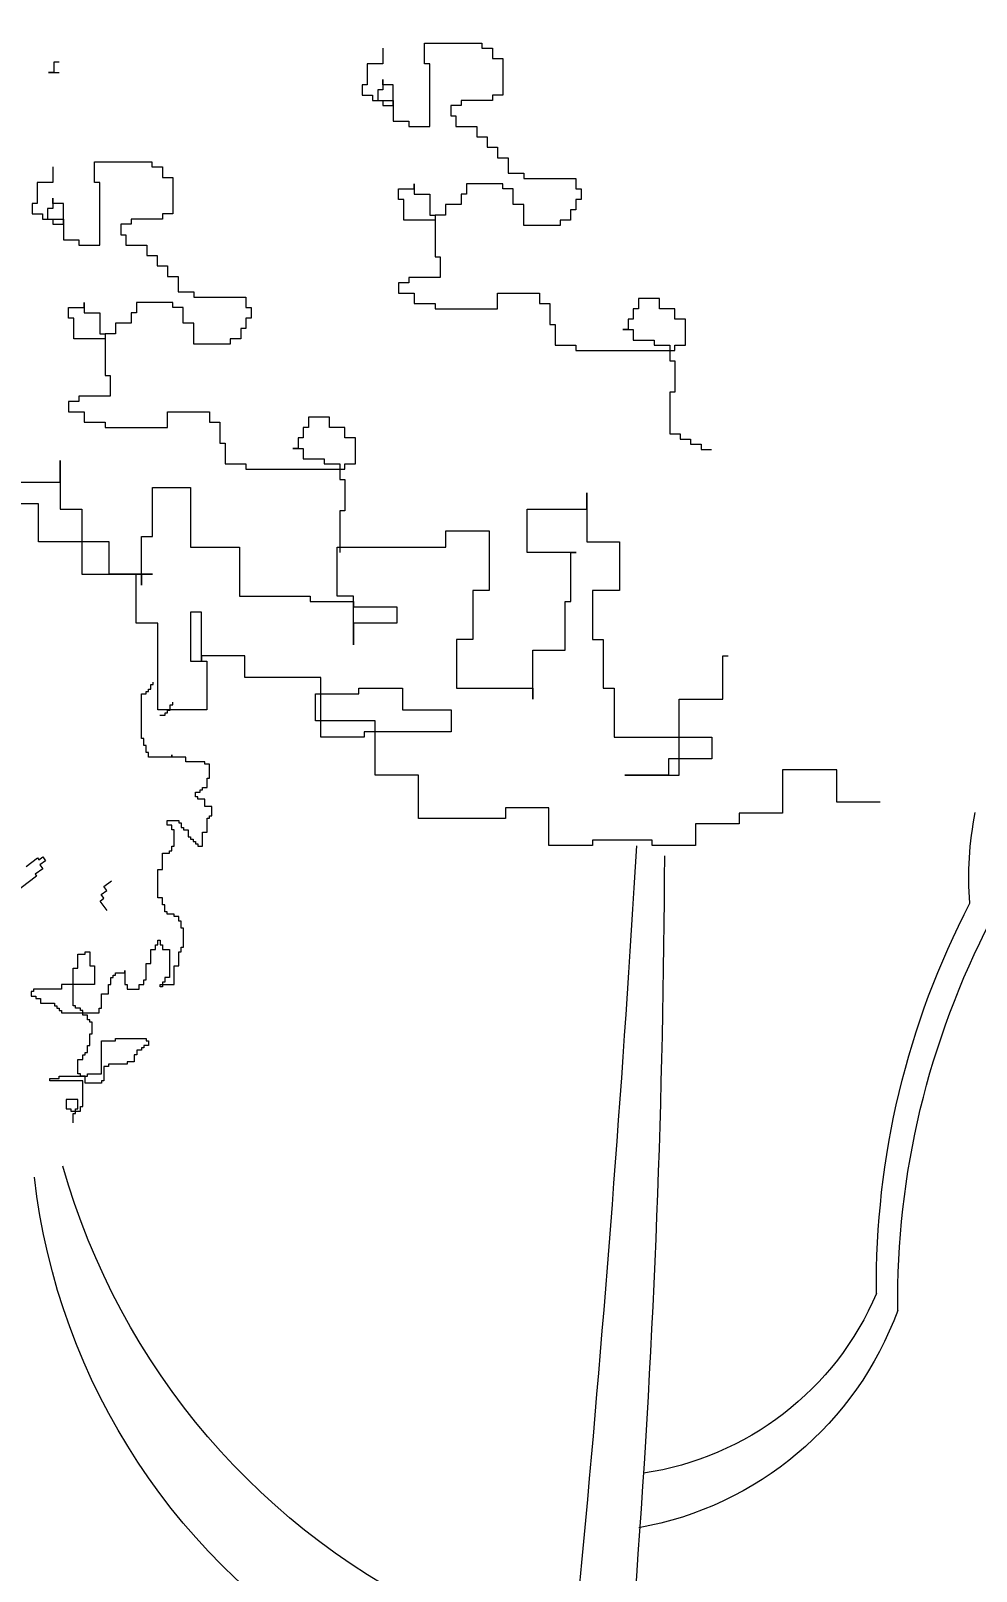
# Model space of a CAD drawing. Header units: millimetres. Extents: x 485872 to 486142, y -52344 to -52207.
# Drawn here: x 486096.1435 to 486096.2997, y -52333.8262 to -52333.5717 of the extents above; entities that cross this region are included whole.
import ezdxf

# ---------------------------------------------------------------- set-up
doc = ezdxf.new("R2010")
doc.units = ezdxf.units.MM
doc.header["$LTSCALE"] = 15
doc.header["$PDMODE"] = 2
doc.header["$PDSIZE"] = -10
doc.styles.get("Standard").update_dxf_attribs({"font": ''})
doc.styles.get('Standard').set_extended_font_data('Flux Architect', italic=True)
doc.dimstyles.get("Standard").update_dxf_attribs({"dimtxt": 0.2, "dimasz": 0.15, "dimexe": 0.1, "dimexo": 0.3, "dimgap": 0.1, "dimtad": 1, "dimzin": 0, "dimdsep": 46, "dimtxsty": 'Standard', "dimblk": 'ARCHTICK', "dimcen": 0.09, "dimdle": 0.1, "dimclrd": 4, "dimclrt": 2, "dimadec": 0, "dimazin": 0, "dimtfac": 1, "dimtofl": 0, "dimtmove": 0, "dimatfit": 3, "dimfxl": 1, "dimtfillclr": 1, "dimtolj": 1, "dimtzin": 0, "dimarcsym": 1})

# ---------------------------------------------------------------- blocks, each defined once
blk = doc.blocks.new('sf')
at = {"color": 84, "lineweight": 5}
for p, q in [((17964.21, 471694.72), (17946.12, 471694.72)), ((17946.12, 471694.72), (17946.12, 471693.07)), ((17964.21, 471688.15), (17964.21, 471694.72)), ((17942.83, 471689.79), (17939.54, 471689.79)), ((17939.54, 471689.79), (17939.54, 471678.29)), ((17946.12, 471693.07), (17942.83, 471693.07)), ((17942.83, 471693.07), (17942.83, 471689.79)), ((17977.37, 471693.07), (17977.37, 471688.15)), ((18079.45, 471688.71), (18081.1, 471688.71)), ((18081.1, 471688.71), (18081.1, 471685.43)), ((17962.57, 471688.15), (17964.21, 471688.15)), ((17962.57, 471668.43), (17962.57, 471688.15)), ((17977.37, 471688.15), (17982.3, 471688.15)), ((17982.3, 471688.15), (17982.3, 471681.57)), ((18082.74, 471685.43), (18079.45, 471685.43)), ((18081.1, 471685.43), (18082.74, 471685.43)), ((17974.08, 471675), (17974.08, 471681.57)), ((17974.08, 471681.57), (17977.37, 471681.57)), ((17977.37, 471681.57), (17977.37, 471683.22)), ((17977.37, 471683.22), (17977.37, 471679.93)), ((17977.37, 471679.93), (17979.01, 471679.93)), ((17979.01, 471679.93), (17979.01, 471676.64)), ((17982.3, 471681.57), (17983.94, 471681.57)), ((17983.94, 471681.57), (17983.94, 471678.29)), ((17939.54, 471678.29), (17942.83, 471678.29)), ((17942.83, 471678.29), (17942.83, 471676.64)), ((17942.83, 471676.64), (17952.7, 471676.64)), ((17952.7, 471676.64), (17952.7, 471675)), ((17952.7, 471675), (17955.99, 471675)), ((17955.99, 471675), (17955.99, 471671.71)), ((17979.01, 471676.64), (17974.08, 471676.64)), ((17974.08, 471676.64), (17974.08, 471670.07)), ((17977.37, 471675), (17974.08, 471675)), ((17980.66, 471676.64), (17977.37, 471676.64)), ((17977.37, 471676.64), (17977.37, 471675)), ((17983.94, 471678.29), (17980.66, 471678.29)), ((17980.66, 471678.29), (17980.66, 471676.64)), ((17955.99, 471671.71), (17954.34, 471671.71)), ((17954.34, 471671.71), (17954.34, 471668.43)), ((17974.08, 471670.07), (17969.14, 471670.07)), ((17969.14, 471670.07), (17969.14, 471668.43)), ((17947.77, 471665.14), (17944.48, 471665.14)), ((17944.48, 471665.14), (17944.48, 471661.86)), ((17954.34, 471668.43), (17947.77, 471668.43)), ((17947.77, 471668.43), (17947.77, 471665.14)), ((17969.14, 471668.43), (17962.57, 471668.43)), ((17944.48, 471661.86), (17941.19, 471661.86)), ((17941.19, 471661.86), (17941.19, 471658.57)), ((17941.19, 471658.57), (17937.9, 471658.57)), ((17937.9, 471658.57), (17937.9, 471653.64)), ((18050.16, 471655.65), (18046.87, 471655.65)), ((18046.87, 471655.65), (18046.87, 471652.37)), ((18068.25, 471657.3), (18050.16, 471657.3)), ((18050.16, 471657.3), (18050.16, 471655.65)), ((18068.25, 471650.72), (18068.25, 471657.3)), ((18081.4, 471655.65), (18081.4, 471650.72)), ((17932.97, 471652), (17916.52, 471652)), ((17916.52, 471652), (17916.52, 471648.71)), ((17937.9, 471653.64), (17932.97, 471653.64)), ((17932.97, 471653.64), (17932.97, 471652)), ((17939.54, 471648.71), (17939.54, 471650.35)), ((17939.54, 471650.35), (17951.05, 471650.35)), ((17951.05, 471650.35), (17951.05, 471647.07)), ((17967.5, 471648.71), (17967.5, 471650.35)), ((17967.5, 471650.35), (17967.5, 471647.07)), ((18046.87, 471652.37), (18043.58, 471652.37)), ((18043.58, 471652.37), (18043.58, 471640.86)), ((18066.6, 471650.72), (18068.25, 471650.72)), ((18066.6, 471631.01), (18066.6, 471650.72)), ((18081.4, 471650.72), (18086.33, 471650.72)), ((18086.33, 471650.72), (18086.33, 471644.15)), ((17916.52, 471648.71), (17914.88, 471648.71)), ((17914.88, 471648.71), (17914.88, 471645.42)), ((17914.88, 471645.42), (17916.52, 471645.42)), ((17916.52, 471645.42), (17916.52, 471642.14)), ((17936.25, 471643.78), (17936.25, 471648.71)), ((17936.25, 471648.71), (17939.54, 471648.71)), ((17951.05, 471647.07), (17952.7, 471647.07)), ((17952.7, 471647.07), (17952.7, 471643.78)), ((17967.5, 471647.07), (17962.57, 471647.07)), ((17962.57, 471647.07), (17962.57, 471640.49)), ((17972.43, 471648.71), (17967.5, 471648.71)), ((17970.79, 471638.85), (17970.79, 471645.42)), ((17970.79, 471645.42), (17972.43, 471645.42)), ((17972.43, 471645.42), (17972.43, 471648.71)), ((18081.4, 471644.15), (18081.4, 471645.79)), ((18081.4, 471645.79), (18081.4, 471642.51)), ((17916.52, 471642.14), (17918.17, 471642.14)), ((17918.17, 471642.14), (17918.17, 471638.85)), ((17932.97, 471637.21), (17932.97, 471643.78)), ((17932.97, 471643.78), (17936.25, 471643.78)), ((17952.7, 471643.78), (17957.63, 471643.78)), ((17957.63, 471643.78), (17957.63, 471640.49)), ((17957.63, 471640.49), (17960.92, 471640.49)), ((17960.92, 471640.49), (17960.92, 471638.85)), ((17962.57, 471640.49), (17960.92, 471640.49)), ((17960.92, 471640.49), (17960.92, 471627.35)), ((18043.58, 471640.86), (18046.87, 471640.86)), ((18046.87, 471640.86), (18046.87, 471639.22)), ((18078.11, 471637.58), (18078.11, 471644.15)), ((18078.11, 471644.15), (18081.4, 471644.15)), ((18081.4, 471642.51), (18083.05, 471642.51)), ((18083.05, 471642.51), (18083.05, 471639.22)), ((18087.98, 471640.86), (18084.69, 471640.86)), ((18084.69, 471640.86), (18084.69, 471639.22)), ((18086.33, 471644.15), (18087.98, 471644.15)), ((18087.98, 471644.15), (18087.98, 471640.86)), ((17918.17, 471638.85), (17921.45, 471638.85)), ((17921.45, 471638.85), (17921.45, 471637.21)), ((17921.45, 471637.21), (17932.97, 471637.21)), ((17960.92, 471638.85), (17970.79, 471638.85)), ((18046.87, 471639.22), (18056.73, 471639.22)), ((18056.73, 471639.22), (18056.73, 471637.58)), ((18056.73, 471637.58), (18060.02, 471637.58)), ((18060.02, 471637.58), (18060.02, 471634.29)), ((18083.05, 471639.22), (18078.11, 471639.22)), ((18078.11, 471639.22), (18078.11, 471632.65)), ((18081.4, 471637.58), (18078.11, 471637.58)), ((18084.69, 471639.22), (18081.4, 471639.22)), ((18081.4, 471639.22), (18081.4, 471637.58)), ((18058.38, 471631.01), (18051.8, 471631.01)), ((18051.8, 471631.01), (18051.8, 471627.72)), ((18060.02, 471634.29), (18058.38, 471634.29)), ((18058.38, 471634.29), (18058.38, 471631.01)), ((18073.18, 471631.01), (18066.6, 471631.01)), ((18078.11, 471632.65), (18073.18, 471632.65)), ((18073.18, 471632.65), (18073.18, 471631.01)), ((17960.92, 471627.35), (17959.28, 471627.35)), ((17959.28, 471627.35), (17959.28, 471620.78)), ((18051.8, 471627.72), (18048.51, 471627.72)), ((18048.51, 471627.72), (18048.51, 471624.43)), ((17959.28, 471620.78), (17969.14, 471620.78)), ((17969.14, 471620.78), (17969.14, 471619.13)), ((18045.22, 471621.15), (18041.93, 471621.15)), ((18041.93, 471621.15), (18041.93, 471616.22)), ((18048.51, 471624.43), (18045.22, 471624.43)), ((18045.22, 471624.43), (18045.22, 471621.15)), ((17941.19, 471615.85), (17928.03, 471615.85)), ((17928.03, 471615.85), (17928.03, 471612.56)), ((17941.19, 471610.92), (17941.19, 471615.85)), ((17972.43, 471615.85), (17967.5, 471615.85)), ((17967.5, 471615.85), (17967.5, 471612.56)), ((17969.14, 471619.13), (17972.43, 471619.13)), ((17972.43, 471619.13), (17972.43, 471615.85)), ((18041.93, 471616.22), (18037, 471616.22)), ((18037, 471616.22), (18037, 471614.57)), ((17885.28, 471607.63), (17885.28, 471610.92)), ((17885.28, 471610.92), (17890.21, 471610.92)), ((17890.21, 471610.92), (17890.21, 471614.21)), ((17890.21, 471614.21), (17896.79, 471614.21)), ((17896.79, 471614.21), (17896.79, 471610.92)), ((17896.79, 471610.92), (17898.43, 471610.92)), ((17898.43, 471610.92), (17898.43, 471607.63)), ((17924.74, 471612.56), (17924.74, 471605.99)), ((17928.03, 471612.56), (17924.74, 471612.56)), ((17960.92, 471610.92), (17941.19, 471610.92)), ((17967.5, 471612.56), (17960.92, 471612.56)), ((17960.92, 471612.56), (17960.92, 471610.92)), ((18020.56, 471611.29), (18018.91, 471611.29)), ((18018.91, 471611.29), (18018.91, 471608)), ((18037, 471614.57), (18020.56, 471614.57)), ((18020.56, 471614.57), (18020.56, 471611.29)), ((18040.29, 471606.36), (18040.29, 471611.29)), ((18040.29, 471611.29), (18043.58, 471611.29)), ((18043.58, 471611.29), (18043.58, 471612.93)), ((18043.58, 471612.93), (18055.09, 471612.93)), ((18055.09, 471612.93), (18055.09, 471609.65)), ((18071.53, 471611.29), (18071.53, 471612.93)), ((18071.53, 471612.93), (18071.53, 471609.65)), ((18076.47, 471611.29), (18071.53, 471611.29)), ((18076.47, 471608), (18076.47, 471611.29)), ((17881.99, 471607.63), (17885.28, 471607.63)), ((17881.99, 471599.42), (17881.99, 471607.63)), ((17898.43, 471607.63), (17900.08, 471607.63)), ((17900.08, 471607.63), (17900.08, 471604.35)), ((18018.91, 471608), (18020.56, 471608)), ((18020.56, 471608), (18020.56, 471604.72)), ((18037, 471599.79), (18037, 471606.36)), ((18037, 471606.36), (18040.29, 471606.36)), ((18055.09, 471609.65), (18056.73, 471609.65)), ((18056.73, 471609.65), (18056.73, 471606.36)), ((18056.73, 471606.36), (18061.67, 471606.36)), ((18061.67, 471606.36), (18061.67, 471603.07)), ((18071.53, 471609.65), (18066.6, 471609.65)), ((18066.6, 471609.65), (18066.6, 471603.07)), ((18074.82, 471601.43), (18074.82, 471608)), ((18074.82, 471608), (18076.47, 471608)), ((17901.72, 471604.35), (17898.43, 471604.35)), ((17898.43, 471604.35), (17898.43, 471601.06)), ((17900.08, 471604.35), (17901.72, 471604.35)), ((17924.74, 471605.99), (17923.1, 471605.99)), ((17923.1, 471605.99), (17923.1, 471599.42)), ((18020.56, 471604.72), (18022.2, 471604.72)), ((18022.2, 471604.72), (18022.2, 471601.43)), ((18022.2, 471601.43), (18025.49, 471601.43)), ((18025.49, 471601.43), (18025.49, 471599.79)), ((18061.67, 471603.07), (18064.96, 471603.07)), ((18064.96, 471603.07), (18064.96, 471601.43)), ((18066.6, 471603.07), (18064.96, 471603.07)), ((18064.96, 471603.07), (18064.96, 471589.93)), ((18064.96, 471601.43), (18074.82, 471601.43)), ((17885.28, 471599.42), (17881.99, 471599.42)), ((17885.28, 471597.77), (17885.28, 471599.42)), ((17916.52, 471597.77), (17885.28, 471597.77)), ((17891.85, 471599.42), (17886.92, 471599.42)), ((17886.92, 471599.42), (17886.92, 471594.49)), ((17898.43, 471601.06), (17891.85, 471601.06)), ((17891.85, 471601.06), (17891.85, 471599.42)), ((17923.1, 471599.42), (17916.52, 471599.42)), ((17916.52, 471599.42), (17916.52, 471597.77)), ((18025.49, 471599.79), (18037, 471599.79)), ((17886.92, 471594.49), (17885.28, 471594.49)), ((17885.28, 471594.49), (17885.28, 471584.63)), ((18064.96, 471589.93), (18063.31, 471589.93)), ((18063.31, 471589.93), (18063.31, 471583.36)), ((17885.28, 471584.63), (17886.92, 471584.63)), ((17886.92, 471584.63), (17886.92, 471571.48)), ((18063.31, 471583.36), (18073.18, 471583.36)), ((18073.18, 471583.36), (18073.18, 471581.71)), ((18045.22, 471578.43), (18032.07, 471578.43)), ((18032.07, 471578.43), (18032.07, 471575.14)), ((18045.22, 471573.5), (18045.22, 471578.43)), ((18076.47, 471578.43), (18071.53, 471578.43)), ((18071.53, 471578.43), (18071.53, 471575.14)), ((18073.18, 471581.71), (18076.47, 471581.71)), ((18076.47, 471581.71), (18076.47, 471578.43)), ((17989.31, 471570.21), (17989.31, 471573.5)), ((17989.31, 471573.5), (17994.24, 471573.5)), ((17994.24, 471573.5), (17994.24, 471576.78)), ((17994.24, 471576.78), (18000.82, 471576.78)), ((18000.82, 471576.78), (18000.82, 471573.5)), ((18000.82, 471573.5), (18002.47, 471573.5)), ((18002.47, 471573.5), (18002.47, 471570.21)), ((18028.78, 471575.14), (18028.78, 471568.57)), ((18032.07, 471575.14), (18028.78, 471575.14)), ((18064.96, 471573.5), (18045.22, 471573.5)), ((18071.53, 471575.14), (18064.96, 471575.14)), ((18064.96, 471575.14), (18064.96, 471573.5)), ((17880.34, 471568.2), (17877.05, 471568.2)), ((17877.05, 471568.2), (17877.05, 471566.56)), ((17883.63, 471569.84), (17880.34, 471569.84)), ((17880.34, 471569.84), (17880.34, 471568.2)), ((17886.92, 471571.48), (17883.63, 471571.48)), ((17883.63, 471571.48), (17883.63, 471569.84)), ((17986.02, 471570.21), (17989.31, 471570.21)), ((17986.02, 471562), (17986.02, 471570.21)), ((18002.47, 471570.21), (18004.11, 471570.21)), ((18004.11, 471570.21), (18004.11, 471566.92)), ((18028.78, 471568.57), (18027.13, 471568.57)), ((18027.13, 471568.57), (18027.13, 471562)), ((17877.05, 471566.56), (17873.77, 471566.56)), ((18002.47, 471563.64), (17995.89, 471563.64)), ((17995.89, 471563.64), (17995.89, 471562)), ((18005.76, 471566.92), (18002.47, 471566.92)), ((18002.47, 471566.92), (18002.47, 471563.64)), ((18004.11, 471566.92), (18005.76, 471566.92)), ((18079.1, 471556.28), (18079.1, 471563.12)), ((18079.1, 471563.12), (18079.1, 471547.72)), ((17989.31, 471562), (17986.02, 471562)), ((17989.31, 471560.35), (17989.31, 471562)), ((18020.56, 471560.35), (17989.31, 471560.35)), ((17995.89, 471562), (17990.96, 471562)), ((17990.96, 471562), (17990.96, 471557.07)), ((18027.13, 471562), (18020.56, 471562)), ((18020.56, 471562), (18020.56, 471560.35)), ((17913.02, 471552.86), (17913.02, 471537.46)), ((17913.02, 471547.72), (17913.02, 471552.86)), ((17990.96, 471557.07), (17989.31, 471557.07)), ((17989.31, 471557.07), (17989.31, 471547.21)), ((18038.01, 471554.57), (18038.01, 471535.75)), ((18049.99, 471554.57), (18038.01, 471554.57)), ((18049.99, 471539.17), (18049.99, 471554.57)), ((18099.64, 471556.28), (18079.1, 471556.28)), ((18085.95, 471537.46), (18085.95, 471549.43)), ((18085.95, 471549.43), (18099.64, 471549.43)), ((17931.86, 471547.72), (17913.02, 471547.72)), ((17931.86, 471534.04), (17931.86, 471547.72)), ((17989.31, 471547.21), (17990.96, 471547.21)), ((17990.96, 471547.21), (17990.96, 471534.06)), ((18072.25, 471547.72), (18072.25, 471527.2)), ((18079.1, 471547.72), (18072.25, 471547.72)), ((17957.54, 471540.88), (17943.84, 471540.88)), ((17943.84, 471540.88), (17943.84, 471522.06)), ((17957.54, 471535.75), (17957.54, 471540.88)), ((18053.42, 471539.17), (18049.99, 471539.17)), ((18053.42, 471523.77), (18053.42, 471539.17)), ((17913.02, 471537.46), (17902.75, 471537.46)), ((17902.75, 471537.46), (17902.75, 471522.06)), ((17918.16, 471534.04), (17916.45, 471534.04)), ((17916.45, 471534.04), (17931.86, 471534.04)), ((17918.16, 471518.64), (17918.16, 471534.04)), ((17991.78, 471535.75), (17957.54, 471535.75)), ((17991.78, 471520.35), (17991.78, 471535.75)), ((18038.01, 471535.75), (18022.6, 471535.75)), ((18022.6, 471535.75), (18022.6, 471520.35)), ((18063.69, 471527.2), (18063.69, 471537.46)), ((18063.69, 471537.46), (18085.95, 471537.46)), ((18055.13, 471527.2), (18049.99, 471527.2)), ((18049.99, 471527.2), (18063.69, 471527.2)), ((18072.25, 471527.2), (18053.42, 471527.2)), ((18053.42, 471527.2), (18053.42, 471523.77)), ((18055.13, 471511.8), (18055.13, 471527.2)), ((17902.75, 471522.06), (17911.31, 471522.06)), ((17911.31, 471522.06), (17911.31, 471506.67)), ((17919.87, 471518.64), (17918.16, 471518.64)), ((17919.87, 471503.25), (17919.87, 471518.64)), ((17943.84, 471522.06), (17948.98, 471522.06)), ((17948.98, 471522.06), (17948.98, 471506.67)), ((17986.64, 471504.96), (17986.64, 471520.35)), ((17986.64, 471520.35), (17991.78, 471520.35)), ((18000.34, 471518.64), (17986.64, 471518.64)), ((17986.64, 471518.64), (17986.64, 471516.93)), ((18022.6, 471520.35), (18000.34, 471520.35)), ((18000.34, 471520.35), (18000.34, 471518.64)), ((17986.64, 471516.93), (17972.95, 471516.93)), ((17972.95, 471516.93), (17972.95, 471511.8)), ((18034.58, 471515.22), (18038.01, 471515.22)), ((18034.58, 471499.82), (18034.58, 471515.22)), ((18038.01, 471515.22), (18038.01, 471499.82)), ((17972.95, 471511.8), (17986.64, 471511.8)), ((17986.64, 471511.8), (17986.64, 471504.96)), ((18048.28, 471511.8), (18055.13, 471511.8)), ((18048.28, 471484.43), (18048.28, 471511.8)), ((17911.31, 471506.67), (17907.89, 471506.67)), ((17907.89, 471506.67), (17907.89, 471491.27)), ((17948.98, 471506.67), (17954.11, 471506.67)), ((17954.11, 471506.67), (17954.11, 471491.27)), ((17870.22, 471501.53), (17868.51, 471501.53)), ((17870.22, 471487.85), (17870.22, 471501.53)), ((17930.14, 471503.25), (17919.87, 471503.25)), ((17930.14, 471487.85), (17930.14, 471503.25)), ((18020.89, 471494.69), (18020.89, 471501.53)), ((18020.89, 471501.53), (18034.58, 471501.53)), ((18038.01, 471499.82), (18032.87, 471499.82)), ((18032.87, 471499.82), (18032.87, 471484.43)), ((18034.58, 471501.53), (18034.58, 471499.82)), ((17996.92, 471475.87), (17996.92, 471494.69)), ((17996.92, 471494.69), (18020.89, 471494.69)), ((17904.46, 471491.27), (17904.46, 471475.87)), ((17907.89, 471491.27), (17904.46, 471491.27)), ((17954.11, 471491.27), (17930.14, 471491.27)), ((17930.14, 471491.27), (17930.14, 471487.85)), ((17984.93, 471491.27), (17971.23, 471491.27)), ((17971.23, 471491.27), (17971.23, 471484.43)), ((17984.93, 471489.56), (17984.93, 471491.27)), ((17998.63, 471489.56), (17984.93, 471489.56)), ((17998.63, 471481.01), (17998.63, 471489.56)), ((18049.81, 471492.5), (18049.81, 471493.24)), ((18050.55, 471492.5), (18049.81, 471492.5)), ((18050.55, 471491.02), (18050.55, 471492.5)), ((18051.29, 471491.02), (18050.55, 471491.02)), ((18051.29, 471490.28), (18051.29, 471491.02)), ((18052.03, 471490.28), (18051.29, 471490.28)), ((18052.03, 471489.54), (18052.03, 471490.28)), ((18053.51, 471489.54), (18052.03, 471489.54)), ((18053.51, 471475.49), (18053.51, 471489.54)), ((17883.92, 471487.85), (17870.22, 471487.85)), ((17883.92, 471463.9), (17883.92, 471487.85)), ((18043.58, 471486.04), (18043.58, 471486.86)), ((18044.41, 471486.04), (18043.58, 471486.04)), ((18044.41, 471484.4), (18044.41, 471486.04)), ((17955.82, 471484.43), (17955.82, 471477.58)), ((17971.23, 471484.43), (17955.82, 471484.43)), ((17979.79, 471481.01), (17998.63, 471481.01)), ((17979.79, 471463.9), (17979.79, 471481.01)), ((18032.87, 471484.43), (18048.28, 471484.43)), ((18045.23, 471484.4), (18044.41, 471484.4)), ((18045.23, 471483.58), (18045.23, 471484.4)), ((18046.05, 471483.58), (18045.23, 471483.58)), ((18046.05, 471482.75), (18046.05, 471483.58)), ((18047.69, 471482.75), (18046.05, 471482.75)), ((17904.46, 471475.87), (17873.64, 471475.87)), ((17873.64, 471475.87), (17873.64, 471469.03)), ((17955.82, 471477.58), (17983.22, 471477.58)), ((17983.22, 471477.58), (17983.22, 471475.87)), ((17983.22, 471475.87), (17996.92, 471475.87)), ((18052.77, 471473.27), (18052.77, 471475.49)), ((18052.77, 471475.49), (18053.51, 471475.49)), ((18043.89, 471469.58), (18043.89, 471470.32)), ((18043.89, 471470.32), (18043.89, 471469.58)), ((18051.29, 471469.58), (18051.29, 471471.06)), ((18051.29, 471471.06), (18052.03, 471471.06)), ((18052.03, 471471.06), (18052.03, 471473.27)), ((18052.03, 471473.27), (18052.77, 471473.27)), ((17834.27, 471455.35), (17834.27, 471465.61)), ((17834.27, 471465.61), (17851.39, 471465.61)), ((17851.39, 471465.61), (17851.39, 471451.92)), ((17873.64, 471469.03), (17887.34, 471469.03)), ((17887.34, 471469.03), (17887.34, 471463.9)), ((18032.05, 471462.92), (18032.05, 471467.36)), ((18032.05, 471467.36), (18033.53, 471467.36)), ((18033.53, 471467.36), (18033.53, 471468.1)), ((18033.53, 471468.1), (18039.45, 471468.1)), ((18039.45, 471468.1), (18039.45, 471469.58)), ((18039.45, 471469.58), (18043.89, 471469.58)), ((18043.89, 471469.58), (18051.29, 471469.58)), ((17901.04, 471463.9), (17883.92, 471463.9)), ((17887.34, 471463.9), (17901.04, 471463.9)), ((17966.1, 471450.21), (17966.1, 471463.9)), ((17966.1, 471463.9), (17979.79, 471463.9)), ((18032.79, 471462.92), (18032.05, 471462.92)), ((18032.79, 471459.97), (18032.79, 471462.92)), ((18034.27, 471459.97), (18032.79, 471459.97)), ((18033.53, 471456.27), (18035.75, 471456.27)), ((18033.53, 471454.05), (18033.53, 471456.27)), ((18034.27, 471459.23), (18034.27, 471459.97)), ((18035.01, 471459.23), (18034.27, 471459.23)), ((18035.01, 471458.49), (18035.01, 471459.23)), ((18036.49, 471458.49), (18035.01, 471458.49)), ((18035.75, 471456.27), (18035.75, 471457.01)), ((18035.75, 471457.01), (18036.49, 471457.01)), ((18036.49, 471457.01), (18036.49, 471458.49)), ((17820.57, 471455.35), (17834.27, 471455.35)), ((17851.39, 471451.92), (17865.08, 471451.92)), ((17865.08, 471451.92), (17865.08, 471448.5)), ((17925.01, 471453.63), (17938.7, 471453.63)), ((17925.01, 471441.66), (17925.01, 471453.63)), ((17938.7, 471453.63), (17938.7, 471450.21)), ((18031.31, 471451.09), (18031.31, 471454.05)), ((18031.31, 471454.05), (18033.53, 471454.05)), ((18032.05, 471451.09), (18031.31, 471451.09)), ((18032.05, 471450.35), (18032.05, 471451.09)), ((17865.08, 471448.5), (17878.78, 471448.5)), ((17878.78, 471448.5), (17878.78, 471441.66)), ((17938.7, 471450.21), (17966.1, 471450.21)), ((18032.79, 471450.35), (18032.05, 471450.35)), ((18032.79, 471445.92), (18032.79, 471450.35)), ((18034.27, 471445.92), (18032.79, 471445.92)), ((18034.27, 471441.48), (18034.27, 471445.92)), ((18040.19, 471446.66), (18038.71, 471446.66)), ((18038.71, 471446.66), (18038.71, 471444.44)), ((18040.93, 471447.4), (18040.19, 471447.4)), ((18040.19, 471447.4), (18040.19, 471446.66)), ((18041.67, 471448.87), (18040.93, 471448.87)), ((18040.93, 471448.87), (18040.93, 471447.4)), ((18045.37, 471449.61), (18041.67, 471449.61)), ((18041.67, 471449.61), (18041.67, 471448.87)), ((18043.15, 471441.48), (18043.15, 471446.66)), ((18043.15, 471446.66), (18043.89, 471446.66)), ((18043.89, 471446.66), (18043.89, 471448.14)), ((18043.89, 471448.14), (18045.37, 471448.14)), ((18045.37, 471448.14), (18045.37, 471449.61)), ((17878.78, 471441.66), (17892.48, 471441.66)), ((17892.48, 471441.66), (17892.48, 471443.37)), ((17892.48, 471443.37), (17911.31, 471443.37)), ((17911.31, 471443.37), (17911.31, 471441.66)), ((17911.31, 471441.66), (17925.01, 471441.66)), ((18035.75, 471441.48), (18034.27, 471441.48)), ((18036.49, 471442.22), (18035.75, 471442.22)), ((18035.75, 471442.22), (18035.75, 471441.48)), ((18037.23, 471442.96), (18036.49, 471442.96)), ((18036.49, 471442.96), (18036.49, 471442.22)), ((18037.97, 471443.7), (18037.23, 471443.7)), ((18037.23, 471443.7), (18037.23, 471442.96)), ((18038.71, 471444.44), (18037.97, 471444.44)), ((18037.97, 471444.44), (18037.97, 471443.7)), ((18043.89, 471441.48), (18043.15, 471441.48)), ((18043.89, 471440), (18043.89, 471441.48)), ((18044.63, 471440), (18043.89, 471440)), ((18044.63, 471439.26), (18044.63, 471440)), ((18046.85, 471439.26), (18044.63, 471439.26)), ((18046.85, 471434.09), (18046.85, 471439.26)), ((18084.6, 471438.09), (18083.72, 471436.91)), ((18083.72, 471436.91), (18085.49, 471435.58)), ((18085.79, 471437.2), (18084.6, 471438.09)), ((18086.23, 471437.79), (18085.79, 471437.2)), ((18089.78, 471435.13), (18086.23, 471437.79)), ((18048.33, 471434.09), (18046.85, 471434.09)), ((18048.33, 471425.21), (18048.33, 471434.09)), ((18085.49, 471435.58), (18084.6, 471434.39)), ((18084.6, 471434.39), (18086.97, 471432.62)), ((18086.97, 471432.62), (18086.53, 471432.02)), ((18086.53, 471432.02), (18093.63, 471426.69)), ((18065.31, 471428.74), (18062.95, 471430.52)), ((18064.43, 471427.56), (18065.31, 471428.74)), ((18066.2, 471426.23), (18064.43, 471427.56)), ((18046.11, 471420.78), (18046.11, 471423)), ((18046.11, 471423), (18046.85, 471423)), ((18046.85, 471425.21), (18048.33, 471425.21)), ((18046.85, 471423), (18046.85, 471425.21)), ((18064.28, 471421.2), (18066.5, 471424.16)), ((18065.31, 471425.05), (18066.2, 471426.23)), ((18066.5, 471424.16), (18065.31, 471425.05)), ((18040.93, 471415.6), (18040.93, 471417.82)), ((18040.93, 471417.82), (18041.67, 471417.82)), ((18041.67, 471417.82), (18041.67, 471419.3)), ((18041.67, 471419.3), (18043.15, 471419.3)), ((18043.15, 471419.3), (18043.15, 471420.04)), ((18043.15, 471420.04), (18045.37, 471420.04)), ((18045.37, 471420.04), (18045.37, 471420.78)), ((18045.37, 471420.78), (18046.11, 471420.78)), ((18040.19, 471409.69), (18040.19, 471415.6)), ((18040.19, 471415.6), (18040.93, 471415.6)), ((18048.33, 471411.9), (18047.59, 471411.9)), ((18047.59, 471411.9), (18047.59, 471410.43)), ((18048.33, 471410.43), (18048.33, 471411.9)), ((18040.93, 471409.69), (18040.19, 471409.69)), ((18040.93, 471408.21), (18040.93, 471409.69)), ((18041.67, 471408.21), (18040.93, 471408.21)), ((18041.67, 471403.77), (18041.67, 471408.21)), ((18046.85, 471408.95), (18044.63, 471408.95)), ((18044.63, 471408.95), (18044.63, 471400.07)), ((18047.59, 471410.43), (18046.85, 471410.43)), ((18046.85, 471410.43), (18046.85, 471408.95)), ((18049.07, 471410.43), (18048.33, 471410.43)), ((18049.07, 471408.95), (18049.07, 471410.43)), ((18050.55, 471408.95), (18049.07, 471408.95)), ((18050.55, 471404.51), (18050.55, 471408.95)), ((18071.27, 471408.21), (18069.79, 471408.21)), ((18069.79, 471408.21), (18069.79, 471403.77)), ((18071.27, 471407.47), (18071.27, 471408.21)), ((18073.49, 471407.47), (18071.27, 471407.47)), ((18073.49, 471403.03), (18073.49, 471407.47)), ((18043.15, 471403.77), (18041.67, 471403.77)), ((18043.15, 471397.86), (18043.15, 471403.77)), ((18052.03, 471404.51), (18050.55, 471404.51)), ((18052.03, 471399.33), (18052.03, 471404.51)), ((18058.69, 471401.55), (18058.69, 471402.29)), ((18058.69, 471402.29), (18058.69, 471397.86)), ((18069.79, 471403.77), (18068.31, 471403.77)), ((18068.31, 471403.77), (18068.31, 471397.86)), ((18074.97, 471403.03), (18073.49, 471403.03)), ((18074.97, 471391.2), (18074.97, 471403.03)), ((18047.59, 471397.86), (18043.15, 471397.86)), ((18044.63, 471400.07), (18046.11, 471400.07)), ((18046.11, 471400.07), (18046.11, 471398.6)), ((18046.11, 471398.6), (18046.85, 471398.6)), ((18046.85, 471398.6), (18046.85, 471397.12)), ((18047.59, 471397.12), (18047.59, 471397.86)), ((18052.77, 471399.33), (18052.03, 471399.33)), ((18052.77, 471397.86), (18052.77, 471399.33)), ((18054.25, 471397.86), (18052.77, 471397.86)), ((18054.25, 471396.38), (18054.25, 471397.86)), ((18058.69, 471397.86), (18057.95, 471397.86)), ((18057.95, 471397.86), (18057.95, 471396.38)), ((18061.65, 471401.55), (18058.69, 471401.55)), ((18061.65, 471400.81), (18061.65, 471401.55)), ((18062.39, 471400.81), (18061.65, 471400.81)), ((18062.39, 471400.07), (18062.39, 471400.81)), ((18063.13, 471400.07), (18062.39, 471400.07)), ((18063.13, 471397.86), (18063.13, 471400.07)), ((18063.87, 471397.86), (18063.13, 471397.86)), ((18063.87, 471394.9), (18063.87, 471397.86)), ((18068.31, 471397.86), (18078.67, 471397.86)), ((18078.67, 471397.86), (18078.67, 471396.38)), ((18046.85, 471397.12), (18047.59, 471397.12)), ((18057.95, 471396.38), (18054.25, 471396.38)), ((18066.09, 471394.9), (18063.87, 471394.9)), ((18066.09, 471390.46), (18066.09, 471394.9)), ((18078.67, 471396.38), (18087.55, 471396.38)), ((18085.33, 471393.42), (18085.33, 471391.94)), ((18086.81, 471393.42), (18085.33, 471393.42)), ((18088.29, 471394.16), (18086.81, 471394.16)), ((18086.81, 471394.16), (18086.81, 471393.42)), ((18087.55, 471396.38), (18087.55, 471395.64)), ((18087.55, 471395.64), (18088.29, 471395.64)), ((18088.29, 471395.64), (18088.29, 471394.16)), ((18066.83, 471390.46), (18066.09, 471390.46)), ((18066.83, 471388.98), (18066.83, 471390.46)), ((18078.67, 471388.98), (18066.83, 471388.98)), ((18070.53, 471386.76), (18070.53, 471388.24)), ((18070.53, 471388.24), (18072.01, 471388.24)), ((18072.01, 471388.24), (18072.01, 471389.72)), ((18072.01, 471389.72), (18072.75, 471389.72)), ((18072.75, 471389.72), (18072.75, 471390.46)), ((18072.75, 471390.46), (18074.23, 471390.46)), ((18074.23, 471391.2), (18074.97, 471391.2)), ((18074.23, 471390.46), (18074.23, 471391.2)), ((18079.41, 471389.72), (18078.67, 471389.72)), ((18078.67, 471389.72), (18078.67, 471388.98)), ((18080.15, 471390.46), (18079.41, 471390.46)), ((18079.41, 471390.46), (18079.41, 471389.72)), ((18080.89, 471391.2), (18080.15, 471391.2)), ((18080.15, 471391.2), (18080.15, 471390.46)), ((18085.33, 471391.94), (18080.89, 471391.94)), ((18080.89, 471391.94), (18080.89, 471391.2)), ((18069.05, 471382.33), (18069.05, 471386.03)), ((18069.05, 471386.03), (18069.79, 471386.03)), ((18069.79, 471386.03), (18069.79, 471386.76)), ((18069.79, 471386.76), (18070.53, 471386.76)), ((18052.03, 471380.11), (18051.29, 471380.11)), ((18051.29, 471380.11), (18051.29, 471378.63)), ((18051.29, 471378.63), (18052.77, 471378.63)), ((18061.65, 471380.85), (18052.03, 471380.85)), ((18052.03, 471380.85), (18052.03, 471380.11)), ((18052.77, 471378.63), (18052.77, 471377.89)), ((18052.77, 471377.89), (18053.51, 471377.89)), ((18053.51, 471377.89), (18053.51, 471377.15)), ((18061.65, 471380.11), (18061.65, 471380.85)), ((18066.09, 471380.11), (18061.65, 471380.11)), ((18066.09, 471369.76), (18066.09, 471380.11)), ((18069.79, 471382.33), (18069.05, 471382.33)), ((18069.79, 471378.63), (18069.79, 471382.33)), ((18070.53, 471378.63), (18069.79, 471378.63)), ((18070.53, 471376.41), (18070.53, 471378.63)), ((18053.51, 471377.15), (18054.99, 471377.15)), ((18054.99, 471377.15), (18054.99, 471375.67)), ((18054.99, 471375.67), (18055.73, 471375.67)), ((18055.73, 471375.67), (18055.73, 471373.46)), ((18055.73, 471373.46), (18057.95, 471373.46)), ((18057.95, 471373.46), (18057.95, 471372.72)), ((18071.27, 471376.41), (18070.53, 471376.41)), ((18071.27, 471375.67), (18071.27, 471376.41)), ((18072.01, 471375.67), (18071.27, 471375.67)), ((18072.01, 471374.2), (18072.01, 471375.67)), ((18073.49, 471374.2), (18072.01, 471374.2)), ((18073.49, 471369.76), (18073.49, 471374.2)), ((18057.95, 471372.72), (18063.87, 471372.72)), ((18063.87, 471372.72), (18063.87, 471371.98)), ((18063.87, 471371.98), (18065.35, 471371.98)), ((18065.35, 471371.98), (18065.35, 471367.54)), ((18070.53, 471369.76), (18066.09, 471369.76)), ((18070.53, 471369.02), (18070.53, 471369.76)), ((18079.41, 471369.02), (18070.53, 471369.02)), ((18071.27, 471366.8), (18071.27, 471369.02)), ((18071.27, 471369.02), (18072.75, 471369.02)), ((18072.75, 471369.02), (18072.75, 471369.76)), ((18072.75, 471369.76), (18073.49, 471369.76)), ((18079.41, 471368.28), (18079.41, 471369.02)), ((18082.37, 471368.28), (18079.41, 471368.28)), ((18082.37, 471367.54), (18082.37, 471368.28)), ((18065.35, 471367.54), (18066.09, 471367.54)), ((18066.09, 471367.54), (18066.09, 471366.8)), ((18066.09, 471366.8), (18071.27, 471366.8)), ((18072.01, 471359.41), (18072.01, 471367.54)), ((18072.01, 471367.54), (18082.37, 471367.54)), ((18072.75, 471359.41), (18072.01, 471359.41)), ((18072.75, 471357.93), (18072.75, 471359.41)), ((18073.49, 471358.67), (18073.49, 471361.63)), ((18073.49, 471361.63), (18077.19, 471361.63)), ((18074.23, 471358.67), (18073.49, 471358.67)), ((18074.23, 471357.19), (18074.23, 471358.67)), ((18077.19, 471358.67), (18075.71, 471358.67)), ((18075.71, 471358.67), (18075.71, 471357.93)), ((18077.19, 471361.63), (18077.19, 471358.67)), ((18075.71, 471357.93), (18072.75, 471357.93)), ((18074.97, 471357.19), (18074.23, 471357.19)), ((18074.97, 471354.23), (18074.97, 471357.19))]:
    blk.add_line(p, q, dxfattribs=at)
for centre, radius, start, end in [((17686.91, 471431.61), 105.71, 355.5901, 11.157), ((17561.99, 471303.34), 259.76, 359.3698, 27.5487)]:
    blk.add_arc(centre, radius, start, end, dxfattribs=at)
at = {"color": 43, "lineweight": 5}
for centre, radius, start, end in [((24701.72, 471849.47), 6816.53, 183.430024, 187.017115), ((21170.44, 471452.35), 3281.85, 180.24354, 188.18021), ((17862.18, 471401.39), 224.45, 294.4892, 344.2829), ((17882.52, 471360.61), 206.06, 299.772, 353.4655), ((17909.04, 471337.67), 94.89, 203.0672, 261.6209), ((17915.6, 471331.96), 107.08, 200.1112, 259.8206)]:
    blk.add_arc(centre, radius, start, end, dxfattribs=at)
at = {"lineweight": 5}
blk.add_arc((17555.3, 471298), 259.76, 359.3698, 27.5487, dxfattribs=at)
blk = doc.blocks.new('_ArchTick')
at = {"color": 0, "const_width": 0.15}
blk.add_lwpolyline([(-0.5, -0.5), (0.5, 0.5)], dxfattribs=at)
blk = doc.blocks.new('*D198')
at = {"color": 4, "linetype": 'Continuous', "lineweight": -2, "transparency": 16777216}
blk.add_line((486091.33963, -52334.47664), (486091.33963, -52331.62664), dxfattribs=at)
at = {"color": 0, "linetype": 'Continuous', "lineweight": -2, "transparency": 16777216}
for p, q in [((486096.10886, -52331.72664), (486091.23963, -52331.72664)), ((486096.10886, -52334.37664), (486091.23963, -52334.37664))]:
    blk.add_line(p, q, dxfattribs=at)
at = {"layer": 'Defpoints', "color": 0, "linetype": 'Continuous', "lineweight": 13, "transparency": 16777216}
for p in [(486091.33963, -52331.72664), (486096.40886, -52331.72664), (486096.40886, -52334.37664)]:
    blk.add_point(p, dxfattribs=at)
at = {"color": 4, "linetype": 'Continuous', "lineweight": -2, "transparency": 16777216, "xscale": 0.15, "yscale": 0.15, "zscale": 0.15}
for p, rotation in [((486091.33963, -52331.72664), 90), ((486091.33963, -52334.37664), 270)]:
    blk.add_blockref('_ArchTick', p, dxfattribs=dict(at, rotation=rotation))
at = {"color": 2, "linetype": 'Continuous', "lineweight": 13, "transparency": 16777216, "insert": (486091.13744, -52333.05164), "char_height": 0.2, "attachment_point": 5, "rotation": 90}
blk.add_mtext('\\A1;2.65', dxfattribs=at)

msp = doc.modelspace()

# ---------------------------------------------------------------- block references
at = {"lineweight": 5, "xscale": -0.0005240255359560251, "yscale": 0.0005240255359560251, "zscale": 0.0005240255359560251}
msp.add_blockref('sf', (486105.62231, -52580.75383), dxfattribs=at)

# ---------------------------------------------------------------- dimensions: what is measured, and where the dimension line sits
at = {"linetype": 'Continuous', "lineweight": 13}
dim = msp.add_linear_dim(base=(486091.33963, -52331.72664), p1=(486096.40886, -52334.37664), p2=(486096.40886, -52331.72664), angle=90, dimstyle='Standard', override={"dimtmove": 1}, dxfattribs=at)
dim.commit()
dim.dimension.update_dxf_attribs({"geometry": '*D198', "text_midpoint": (486091.13744, -52333.05164)})

doc.saveas('drawing.dxf')
